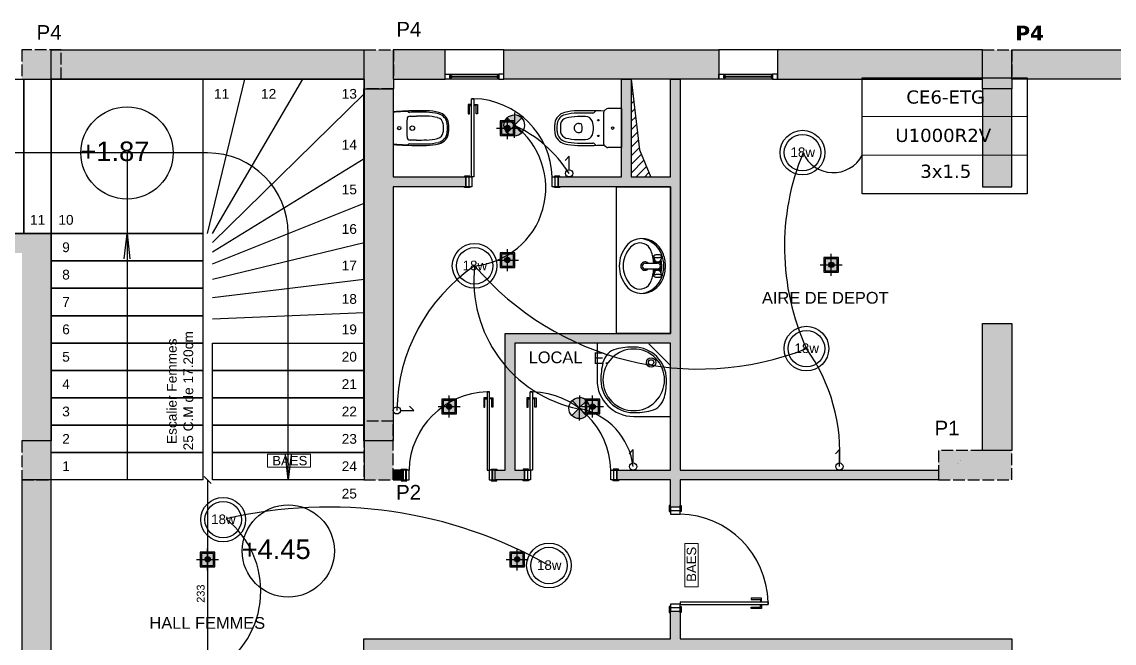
# Model space of a CAD drawing. Header units: millimetres. Extents: x 31778 to 54642, y 18502 to 28743.
# Drawn here: x 51774 to 52891, y 21015 to 21650 of the extents above; entities that cross this region are included whole.
import ezdxf
from ezdxf.enums import TextEntityAlignment as Align

# ---------------------------------------------------------------- set-up
doc = ezdxf.new("R2010")
doc.units = ezdxf.units.MM
doc.linetypes.add('ACAD_ISO02W100', pattern=[15, 12, -3])
doc.linetypes.add('ACAD_ISO03W100', pattern=[30, 12, -18])
for name, color, linetype in [('BS', 1, 'Continuous'), ('CIRCUITS ECLAIRAGE', 1, 'Continuous'), ('ELEC', 7, 'Continuous'), ('ELECTRICITE', 6, 'Continuous'), ('MUR BAS', 7, 'Continuous'), ('Plan Archi', 8, 'Continuous'), ('SCHUNT-ECL', 20, 'Continuous')]:
    doc.layers.add(name, color=color, linetype=linetype)
doc.layers.add('STRUCTURE POUTRES', color=5, linetype='ACAD_ISO03W100', lineweight=20)
doc.styles.add('ARIAL', font='arial.ttf')
doc.styles.get("Standard").update_dxf_attribs({"font": 'arial.ttf'})
doc.styles.add('STD', font='arial.ttf')
doc.styles.add('Verdana', font='verdana.ttf')

# ---------------------------------------------------------------- blocks, each defined once
blk = doc.blocks.new('BIDE')
blk.add_lwpolyline([(0.05, -0.566, 0.300928), (0.16, -0.467, 0.058225), (0.177, -0.34, 0.00396), (0.177, -0.253, 0.021108), (0.167, 0), (-0.167, 0, 0.021108), (-0.177, -0.253, 0.00396), (-0.177, -0.34, 0.058225), (-0.16, -0.467, 0.300928), (-0.05, -0.566, 0.076866)], format="xyb", close=True)
for centre, radius in [((0, -0.061), 0.0175), ((0, -0.195), 0.023)]:
    blk.add_circle(centre, radius)
for centre, radius, start, end in [((-2.823, -0.25), 2.996, 1.9111, 4.7784), ((2.823, -0.25), 2.996, 175.2216, 178.0889), ((-0.176, -0.164), 0.015, 356.7304, 72.7854), ((2.823, -0.25), 2.985, 178.357, 180.0649), ((-0.092, -0.171), 0.03, 90, 182.5262), ((-1.522, -0.2), 1.4, 358.4335, 1.2007), ((0, -1.738), 1.6, 90, 93.4282), ((0, -1.738), 1.6, 86.5718, 90), ((0.092, -0.171), 0.03, 357.4738, 90), ((1.522, -0.2), 1.4, 178.7993, 181.5665), ((0.176, -0.164), 0.015, 107.2146, 183.2696), ((-2.823, -0.25), 2.985, 359.9351, 1.643), ((5.323, -0.253), 5.485, 179.8442, 180.9076), ((5.323, -0.253), 5.445, 179.8442, 180.9076), ((-5.323, -0.253), 5.445, 359.0924, 0.1558), ((-5.323, -0.253), 5.485, 359.0924, 0.1558), ((0.373, -0.331), 0.535, 180.9076, 194.2367), ((0.373, -0.331), 0.495, 180.9076, 194.2367), ((-0.373, -0.331), 0.495, 345.7633, 359.0924), ((-0.373, -0.331), 0.535, 345.7633, 359.0924), ((-0.03, -0.434), 0.119, 194.2367, 261.2287), ((-0.03, -0.434), 0.079, 194.2367, 261.2287), ((0, -0.24), 0.315, 261.1956, 270), ((0, -0.24), 0.275, 261.1956, 270), ((0, -0.24), 0.275, 270, 278.8044), ((0, -0.24), 0.315, 270, 278.8044), ((0.03, -0.434), 0.079, 278.7713, 345.7633), ((0.03, -0.434), 0.119, 278.7713, 345.7633)]:
    blk.add_arc(centre, radius, start, end)
blk = doc.blocks.new('_OBLIQUE')
at = {"color": 0, "linetype": 'ByBlock'}
blk.add_line((-0.5, -0.5), (0.5, 0.5), dxfattribs=at)
blk = doc.blocks.new('18w')
at = {"layer": 'MUR BAS', "color": 1}
for radius in [46.6, 38.1]:
    blk.add_circle((54837.7, -12071.2), radius, dxfattribs=at)
at = {"layer": 'MUR BAS', "color": 1, "insert": (54812.6, -12060.4), "char_height": 20, "attachment_point": 1}
blk.add_mtext_dynamic_manual_height_columns('18w', width=53.485, gutter_width=100, heights=[0], dxfattribs=at)
blk = doc.blocks.new('369')
at = {"layer": 'SCHUNT-ECL', "lineweight": 30}
h = blk.add_hatch(color=1, dxfattribs=at)
h.paths.add_polyline_path([(0.006, 0), (0.209, 0, 0.193149), (0.152, 0.142)])
h.paths.add_polyline_path([(-0.145, 0.142, 0.193149), (-0.202, 0), (0, 0)])
at = {"layer": 'ELEC', "color": 1}
blk.add_line((-0.249, 0), (0.249, 0), dxfattribs=at)
at = {"layer": 'ELEC', "color": 6}
for p, q in [((0, 0), (-0.145, 0.142)), ((0.006, 0), (0.152, 0.142))]:
    blk.add_line(p, q, dxfattribs=at)
at = {"layer": 'ELEC', "color": 1}
blk.add_arc((0.003, 0), 0.205, 0, 180, dxfattribs=at)
blk = doc.blocks.new('24')
at = {"layer": 'ELECTRICITE', "color": 3, "linetype": 'Continuous', "rotation": 90.48073587231417}
blk.add_blockref('369', (732.617, -935.947), dxfattribs=at)
at = {"layer": 'ELECTRICITE', "color": 3, "linetype": 'Continuous', "xscale": -1, "rotation": 270.480735872368}
blk.add_blockref('369', (732.617, -935.947), dxfattribs=at)
blk = doc.blocks.new('interrupteur simple allumage')
at = {"color": 3}
for p, q in [((0, -27473), (-13941, -42319)), ((0, -73626), (0, -27473))]:
    blk.add_line(p, q, dxfattribs=at)
blk.add_circle((0, -85871), 12245, dxfattribs=at)
blk = doc.blocks.new('BS')
at = {"layer": 'BS', "color": 5, "lineweight": 20}
blk.add_lwpolyline([(-0.073, 0.734), (0.373, 0.734), (0.373, -0.74), (-0.073, -0.74)], close=True, dxfattribs=at)
at = {"layer": 'BS', "insert": (-0.014, -0.574), "char_height": 0.3211, "width": 1.19868, "attachment_point": 1, "rotation": 90, "style": 'STD'}
blk.add_mtext('BAES', dxfattribs=at)
blk = doc.blocks.new('ETIQ ECL')
at = {"color": 6, "linetype": 'ByBlock'}
blk.add_lwpolyline([(-28.09, 19.8), (28.09, 19.8), (28.09, -19.8), (-28.09, -19.8)], close=True, dxfattribs=at)
at = {"layer": 'STRUCTURE POUTRES', "color": 6, "linetype": 'ByBlock'}
for points in [[(-28.09, 19.8), (28.09, 19.8), (28.09, 6.6), (-28.09, 6.6)], [(-28.09, 6.6), (28.09, 6.6), (28.09, -6.6), (-28.09, -6.6)], [(-28.09, -6.6), (28.09, -6.6), (28.09, -19.8), (-28.09, -19.8)]]:
    blk.add_lwpolyline(points, close=True, dxfattribs=at)
at = {"layer": 'STRUCTURE POUTRES', "color": 6, "linetype": 'ByBlock', "style": 'Verdana'}
for tag, p in [('CIRCUIT', (0.33, 10.99)), ('CABLE', (-0.49, -2.08)), ('SECTION', (0.37, -14.32))]:
    blk.add_attdef(tag, text='', height=4.5, dxfattribs=at).set_placement(p, align=Align.CENTER)

msp = doc.modelspace()

# ---------------------------------------------------------------- hatches: boundary and pattern name
at = {"layer": 'Plan Archi', "linetype": 'ACAD_ISO02W100'}
for points in [[(51774.407, 21621.415), (51774.407, 21591.415), (51814.407, 21591.415), (51814.407, 21621.415)], [(52124.138, 21181.532), (52154.14, 21181.532), (52154.14, 21241.537), (52124.138, 21241.537)], [(52124.138, 21181.532), (52154.14, 21181.532), (52154.14, 21241.537), (52124.138, 21241.537)], [(51804.407, 21221.532), (51774.407, 21221.532), (51774.407, 21181.532), (51804.407, 21181.532)], [(52711.719, 21181.65), (52786.725, 21181.65), (52786.725, 21211.653), (52711.719, 21211.653)]]:
    msp.add_hatch(color=256, dxfattribs=at).paths.add_polyline_path(points)
at = {"layer": 'Plan Archi'}
h = msp.add_hatch(color=256, dxfattribs=at)
h.dxf.hatch_style = 1
h.paths.add_polyline_path([(51804.407, 21621.417), (52124.14, 21621.417), (52124.14, 21591.417), (51804.407, 21591.417)])
at = {"layer": 'Plan Archi', "linetype": 'ACAD_ISO02W100'}
h = msp.add_hatch(color=256, dxfattribs=at)
h.dxf.hatch_style = 1
h.paths.add_polyline_path([(52124.254, 21621.383), (52154.254, 21621.383), (52154.254, 21581.383), (52124.254, 21581.383)])
at = {"layer": 'Plan Archi'}
h = msp.add_hatch(color=256, dxfattribs=at)
h.dxf.hatch_style = 1
h.paths.add_polyline_path([(52207.076, 21621.417), (52154.14, 21621.417), (52154.14, 21591.417), (52207.076, 21591.417)])
h = msp.add_hatch(color=256, dxfattribs=at)
h.dxf.hatch_style = 1
h.paths.add_polyline_path([(52267.076, 21621.417), (52487.076, 21621.417), (52487.076, 21591.417), (52267.076, 21591.417)])
h = msp.add_hatch(color=256, dxfattribs=at)
h.dxf.hatch_style = 1
h.paths.add_polyline_path([(52547.076, 21591.417), (52756.629, 21591.417), (52756.629, 21621.417), (52547.076, 21621.417)])
h = msp.add_hatch(color=256, dxfattribs=at)
h.dxf.hatch_style = 1
h.paths.add_polyline_path([(52547.076, 21591.417), (52756.629, 21591.417), (52756.629, 21621.417), (52547.076, 21621.417)])
at = {"layer": 'Plan Archi', "linetype": 'ACAD_ISO02W100'}
h = msp.add_hatch(color=256, dxfattribs=at)
h.dxf.hatch_style = 1
h.paths.add_polyline_path([(52756.629, 21621.417), (52786.629, 21621.417), (52786.629, 21581.417), (52756.629, 21581.417)])
h = msp.add_hatch(color=256, dxfattribs=at)
h.dxf.hatch_style = 1
h.paths.add_polyline_path([(52756.629, 21621.417), (52786.629, 21621.417), (52786.629, 21581.417), (52756.629, 21581.417)])
at = {"layer": 'Plan Archi'}
h = msp.add_hatch(color=256, dxfattribs=at)
h.dxf.hatch_style = 1
h.paths.add_polyline_path([(53519.127, 21591.417), (52786.629, 21591.417), (52786.629, 21621.417), (53519.127, 21621.417)])
h = msp.add_hatch(color=256, dxfattribs=at)
h.dxf.hatch_style = 1
h.paths.add_polyline_path([(52268.434, 21191.532), (52268.434, 21331.417), (52278.434, 21331.417), (52437.522, 21331.417), (52437.522, 21481.417), (52322.728, 21481.417), (52322.728, 21491.417), (52387.522, 21491.417), (52387.522, 21591.417), (52397.522, 21591.417), (52397.522, 21491.417), (52437.522, 21491.417), (52437.522, 21591.417), (52447.522, 21591.417), (52447.522, 21191.532), (52711.719, 21191.532), (52711.719, 21181.532), (52447.522, 21181.532), (52447.522, 21153.53), (52437.522, 21153.53), (52437.522, 21181.532), (52382.728, 21181.532), (52382.728, 21191.532), (52437.522, 21191.532), (52437.522, 21321.417), (52278.434, 21321.417), (52278.434, 21191.532), (52288.434, 21191.532), (52288.434, 21181.532), (52278.434, 21181.532), (52268.434, 21181.532), (52258.434, 21181.532), (52258.434, 21191.532)])
h = msp.add_hatch(color=256, dxfattribs=at)
h.dxf.hatch_style = 1
h.paths.add_polyline_path([(52154.14, 21491.417), (52228.434, 21491.417), (52228.434, 21481.417), (52154.14, 21481.417), (52154.14, 21221.532), (52124.14, 21221.532), (52124.14, 21581.383), (52154.14, 21581.383)])
h = msp.add_hatch(color=256, dxfattribs=at)
h.dxf.hatch_style = 1
h.paths.add_polyline_path([(52786.725, 21581.417), (52756.629, 21581.417), (52756.629, 21481.417), (52786.725, 21481.417)])
at = {"layer": 'Plan Archi', "true_color": 0xffffff}
h = msp.add_hatch(color=7, dxfattribs=at)
h.dxf.hatch_style = 1
h.paths.add_polyline_path([(52263.388, 21533.917), (52278.388, 21533.917), (52278.388, 21548.917), (52263.388, 21548.917)])
at = {"layer": 'Plan Archi'}
h = msp.add_hatch(color=256, dxfattribs=at)
h.dxf.hatch_style = 1
edge = h.paths.add_edge_path()
edge.add_arc((52270.888, 21541.417), 2.727, 0, 360, ccw=False)
h = msp.add_hatch(color=256, dxfattribs=at)
h.dxf.hatch_style = 1
h.paths.add_polyline_path([(51293.537, 21413.532), (51293.537, 21201.532), (51624.293, 21201.532), (51624.293, 21181.532), (50693.017, 21181.531), (50693.017, 21201.531), (51263.537, 21201.532), (51263.537, 21459.433), (51293.537, 21459.433), (51293.537, 21433.532), (51804.356, 21433.532), (51804.356, 21221.533), (51774.293, 21221.533), (51774.293, 21413.532)])
at = {"layer": 'Plan Archi', "true_color": 0xffffff}
h = msp.add_hatch(color=7, dxfattribs=at)
h.dxf.hatch_style = 1
h.paths.add_polyline_path([(52263.388, 21398.917), (52278.388, 21398.917), (52278.388, 21413.917), (52263.388, 21413.917)])
at = {"layer": 'Plan Archi'}
h = msp.add_hatch(color=256, dxfattribs=at)
h.dxf.hatch_style = 1
edge = h.paths.add_edge_path()
edge.add_arc((52270.888, 21406.417), 2.727, 0, 360, ccw=False)
at = {"layer": 'Plan Archi', "true_color": 0xffffff}
h = msp.add_hatch(color=7, dxfattribs=at)
h.dxf.hatch_style = 1
h.paths.add_polyline_path([(52594.576, 21394.035), (52609.576, 21394.035), (52609.576, 21409.035), (52594.576, 21409.035)])
at = {"layer": 'Plan Archi'}
h = msp.add_hatch(color=256, dxfattribs=at)
h.dxf.hatch_style = 1
edge = h.paths.add_edge_path()
edge.add_arc((52602.076, 21401.535), 2.727, 0, 360, ccw=False)
h = msp.add_hatch(color=256, dxfattribs=at)
h.dxf.hatch_style = 1
h.paths.add_polyline_path([(52786.725, 21211.653), (52756.629, 21211.653), (52756.629, 21341.417), (52786.725, 21341.417)])
at = {"layer": 'Plan Archi', "true_color": 0xffffff}
h = msp.add_hatch(color=7, dxfattribs=at)
h.dxf.hatch_style = 1
h.paths.add_polyline_path([(52203.787, 21248.975), (52218.787, 21248.975), (52218.787, 21263.975), (52203.787, 21263.975)])
at = {"layer": 'Plan Archi'}
h = msp.add_hatch(color=256, dxfattribs=at)
h.dxf.hatch_style = 1
edge = h.paths.add_edge_path()
edge.add_arc((52211.287, 21256.475), 2.727, 0, 360, ccw=False)
at = {"layer": 'Plan Archi', "true_color": 0xffffff}
h = msp.add_hatch(color=7, dxfattribs=at)
h.dxf.hatch_style = 1
h.paths.add_polyline_path([(52350.478, 21248.975), (52365.478, 21248.975), (52365.478, 21263.975), (52350.478, 21263.975)])
at = {"layer": 'Plan Archi'}
h = msp.add_hatch(color=256, dxfattribs=at)
h.dxf.hatch_style = 1
edge = h.paths.add_edge_path()
edge.add_arc((52357.978, 21256.475), 2.727, 0, 360, ccw=False)
h = msp.add_hatch(color=256, dxfattribs=at)
h.dxf.hatch_style = 1
h.paths.add_polyline_path([(51774.293, 20822.712), (51804.293, 20822.712), (51804.293, 21181.533), (51774.293, 21181.533)])
h = msp.add_hatch(color=256, dxfattribs=at)
h.dxf.hatch_style = 1
h.paths.add_polyline_path([(52164.14, 21191.532), (52154.14, 21191.532), (52154.14, 21181.532), (52164.14, 21181.532)])
at = {"layer": 'Plan Archi', "true_color": 0xffffff}
h = msp.add_hatch(color=7, dxfattribs=at)
h.dxf.hatch_style = 1
h.paths.add_polyline_path([(51956.83, 21092.741), (51971.83, 21092.741), (51971.83, 21107.741), (51956.83, 21107.741)])
at = {"layer": 'Plan Archi'}
h = msp.add_hatch(color=256, dxfattribs=at)
h.dxf.hatch_style = 1
edge = h.paths.add_edge_path()
edge.add_arc((51964.33, 21100.241), 2.727, 0, 360, ccw=False)
at = {"layer": 'Plan Archi', "true_color": 0xffffff}
h = msp.add_hatch(color=7, dxfattribs=at)
h.dxf.hatch_style = 1
h.paths.add_polyline_path([(52273.383, 21092.741), (52288.383, 21092.741), (52288.383, 21107.741), (52273.383, 21107.741)])
at = {"layer": 'Plan Archi'}
h = msp.add_hatch(color=256, dxfattribs=at)
h.dxf.hatch_style = 1
edge = h.paths.add_edge_path()
edge.add_arc((52280.883, 21100.241), 2.727, 0, 360, ccw=False)
h = msp.add_hatch(color=256, dxfattribs=at)
h.dxf.hatch_style = 1
h.paths.add_polyline_path([(52124.14, 20822.712), (52124.14, 21018.95), (52437.522, 21018.95), (52437.522, 21047.449), (52447.522, 21047.449), (52447.522, 21018.95), (52786.629, 21018.95), (52786.629, 20024.523), (52766.629, 20024.523), (52766.629, 20052.773), (52124.14, 20052.773), (52124.14, 20254.773), (52154.14, 20254.773), (52154.14, 20082.773), (52711.719, 20082.773), (52711.719, 20274.963), (52756.629, 20274.961), (52756.629, 20988.95), (52154.14, 20988.95), (52154.14, 20822.712)])
h.paths.add_polyline_path([(52721.719, 20274.963), (52761.719, 20274.963), (52761.719, 20174.963), (52721.719, 20174.963)], flags=17)

# ---------------------------------------------------------------- linework, layer by layer
at = {"layer": 'CIRCUITS ECLAIRAGE', "color": 6}
for centre, radius, start, end in [((52230.093, 21480.256), 80.064, 275.203546, 53.234553), ((52223.09, 21424.758), 131.335, 32.379289, 65.2802), ((52806.597, 21420.03), 252.378, 157.614013, 204.382268), ((52604.132, 21529.447), 33.635, 203.292001, 331.97856), ((52340.416, 21249.755), 182.626, 124.355907, 179.085881), ((52370.734, 21385.588), 134.213, 173.611683, 258.384951), ((52466.426, 21596.184), 301.26, 220.502476, 291.477363), ((52427.372, 21209.076), 183.592, 355.667087, 35.559112), ((52331.132, 21186.956), 68.846, 6.881779, 78.696049)]:
    msp.add_arc(centre, radius, start, end, dxfattribs=at)
at = {"layer": 'CIRCUITS ECLAIRAGE', "color": 4}
for centre, radius, start, end in [((52087.717, 20697.624), 456.149, 60.345892, 103.255591), ((51924.43, 21067.886), 94.243, 301.31139, 51.479112)]:
    msp.add_arc(centre, radius, start, end, dxfattribs=at)
at = {"layer": 'Plan Archi', "linetype": 'ACAD_ISO02W100'}
for p, q in [((51774.407, 21621.415), (51774.407, 21591.415)), ((51814.407, 21621.415), (51774.407, 21621.415)), ((51814.407, 21591.415), (51814.407, 21621.415)), ((52124.254, 21621.383), (52154.254, 21621.383)), ((52124.254, 21581.383), (52124.254, 21621.383)), ((52154.254, 21621.383), (52154.254, 21581.383)), ((51774.407, 21591.415), (51814.407, 21591.415)), ((52154.254, 21581.383), (52124.254, 21581.383)), ((52154.14, 21241.537), (52124.138, 21241.537)), ((52124.138, 21241.537), (52124.138, 21181.532)), ((52154.14, 21241.537), (52124.138, 21241.537)), ((52124.138, 21241.537), (52124.138, 21181.532)), ((52154.14, 21181.532), (52154.14, 21241.537)), ((52154.14, 21181.532), (52154.14, 21241.537)), ((51804.407, 21221.532), (51774.407, 21221.532)), ((51774.407, 21221.532), (51774.407, 21181.532)), ((51804.407, 21181.532), (51804.407, 21221.532)), ((52786.725, 21211.653), (52711.719, 21211.653)), ((52711.719, 21211.653), (52711.719, 21181.65)), ((52786.725, 21181.65), (52786.725, 21211.653)), ((52731.589, 21198.651), (52731.589, 21198.651)), ((52731.721, 21198.651), (52731.721, 21198.651)), ((52731.721, 21198.651), (52731.721, 21198.651)), ((52734.09, 21201.151), (52734.09, 21201.151)), ((52734.221, 21201.151), (52734.221, 21201.151)), ((52734.221, 21201.151), (52734.221, 21201.151)), ((51774.407, 21181.532), (51804.407, 21181.532)), ((52124.138, 21181.532), (52154.14, 21181.532)), ((52124.138, 21181.532), (52154.14, 21181.532)), ((52711.719, 21181.65), (52786.725, 21181.65)), ((52716.588, 21181.117), (52716.588, 21181.117)), ((52716.72, 21181.117), (52716.72, 21181.117))]:
    msp.add_line(p, q, dxfattribs=at)
at = {"layer": 'Plan Archi'}
for p, q in [((51804.407, 21621.417), (52124.14, 21621.417)), ((51804.407, 21591.417), (51804.407, 21621.417)), ((52124.14, 21621.417), (52124.14, 21591.417)), ((52207.076, 21621.417), (52154.14, 21621.417)), ((52154.14, 21621.417), (52154.14, 21591.417)), ((52207.076, 21591.417), (52207.076, 21621.417)), ((52267.076, 21621.417), (52487.076, 21621.417)), ((52267.076, 21591.417), (52267.076, 21621.417)), ((52487.076, 21621.417), (52487.076, 21591.417)), ((52756.629, 21621.417), (52547.076, 21621.417)), ((52547.076, 21621.417), (52547.076, 21591.417)), ((52756.629, 21591.417), (52756.629, 21621.417)), ((52212.076, 21596.417), (52262.076, 21596.417)), ((52492.076, 21596.417), (52542.076, 21596.417)), ((52124.14, 21591.417), (51804.407, 21591.417)), ((52154.14, 21591.417), (52207.076, 21591.417)), ((52262.076, 21591.417), (52212.076, 21591.417)), ((52487.076, 21591.417), (52267.076, 21591.417)), ((52387.522, 21491.417), (52387.522, 21591.417)), ((52387.522, 21591.417), (52397.522, 21591.417)), ((52397.522, 21591.417), (52406.089, 21519.213)), ((52397.522, 21591.417), (52397.522, 21491.417)), ((52397.522, 21583.82), (52398.328, 21584.626)), ((52437.522, 21491.417), (52437.522, 21591.417)), ((52437.522, 21591.417), (52447.522, 21591.417)), ((52447.522, 21591.417), (52447.522, 21191.532)), ((52542.076, 21591.417), (52492.076, 21591.417)), ((52547.076, 21591.417), (52756.629, 21591.417)), ((52124.14, 21221.532), (52124.14, 21581.383)), ((52124.14, 21581.383), (52154.14, 21581.383)), ((52154.14, 21581.383), (52154.14, 21491.417)), ((52397.522, 21574.981), (52399.266, 21576.724)), ((52230.748, 21565.46), (52230.748, 21555.925)), ((52234.12, 21565.46), (52230.748, 21565.46)), ((52231.967, 21555.925), (52231.967, 21564.457)), ((52231.967, 21564.457), (52234.192, 21564.457)), ((52234.264, 21491.417), (52234.264, 21571.428)), ((52234.264, 21571.428), (52236.613, 21571.428)), ((52236.613, 21571.428), (52234.264, 21571.428)), ((52236.613, 21571.428), (52236.613, 21491.417)), ((52238.909, 21564.457), (52236.685, 21564.457)), ((52236.757, 21565.46), (52240.129, 21565.46)), ((52238.909, 21555.925), (52238.909, 21564.457)), ((52240.129, 21565.46), (52240.129, 21555.925)), ((52387.522, 21561.417), (52373.422, 21561.417)), ((52387.522, 21561.417), (52387.522, 21521.417)), ((52397.522, 21566.142), (52400.203, 21568.823)), ((52397.522, 21557.303), (52401.141, 21560.922)), ((52230.748, 21555.925), (52231.967, 21555.925)), ((52240.129, 21555.925), (52238.909, 21555.925)), ((52359.622, 21557.304), (52361.376, 21559.057)), ((52369.522, 21525.017), (52369.522, 21557.817)), ((52397.522, 21548.465), (52402.078, 21553.02)), ((52343.822, 21546.117), (52345.093, 21546.117)), ((52397.522, 21539.626), (52403.016, 21545.119)), ((52343.822, 21536.717), (52345.093, 21536.717)), ((52397.522, 21530.787), (52403.953, 21537.218)), ((52397.522, 21521.948), (52404.891, 21529.316)), ((52359.622, 21525.531), (52361.376, 21523.777)), ((52387.522, 21521.417), (52373.422, 21521.417)), ((52397.522, 21513.109), (52405.828, 21521.415)), ((52406.089, 21519.213), (52417.522, 21491.327)), ((52397.522, 21504.27), (52407.943, 21514.691)), ((52397.522, 21495.432), (52410.513, 21508.423)), ((52402.256, 21491.327), (52413.084, 21502.154)), ((52411.095, 21491.327), (52415.654, 21495.885)), ((52154.14, 21491.417), (52228.434, 21491.417)), ((52232.511, 21492.368), (52226.939, 21492.368)), ((52226.939, 21492.368), (52226.939, 21491.553)), ((52226.939, 21491.553), (52232.511, 21491.553)), ((52228.434, 21481.417), (52228.434, 21491.417)), ((52228.434, 21491.417), (52234.549, 21491.417)), ((52228.434, 21491.417), (52228.434, 21481.417)), ((52228.57, 21491.417), (52232.375, 21491.417)), ((52231.288, 21491.417), (52231.288, 21481.417)), ((52231.695, 21481.417), (52231.695, 21491.417)), ((52231.695, 21491.417), (52234.549, 21491.417)), ((52232.511, 21491.553), (52232.511, 21492.368)), ((52236.613, 21491.417), (52234.264, 21491.417)), ((52234.549, 21491.417), (52234.549, 21481.417)), ((52316.613, 21481.417), (52316.613, 21491.417)), ((52316.613, 21491.417), (52319.466, 21491.417)), ((52324.494, 21492.368), (52318.923, 21492.368)), ((52318.923, 21492.368), (52318.923, 21491.553)), ((52318.923, 21491.553), (52324.494, 21491.553)), ((52319.466, 21491.417), (52319.466, 21481.417)), ((52319.874, 21481.417), (52319.874, 21491.417)), ((52319.874, 21491.417), (52322.728, 21491.417)), ((52322.728, 21491.417), (52322.728, 21481.417)), ((52322.728, 21481.417), (52322.728, 21491.417)), ((52322.728, 21491.417), (52387.522, 21491.417)), ((52324.494, 21491.553), (52324.494, 21492.368)), ((52397.522, 21491.417), (52437.522, 21491.417)), ((52228.434, 21481.417), (52154.14, 21481.417)), ((52154.14, 21481.417), (52154.14, 21221.532)), ((52226.939, 21480.467), (52226.939, 21481.282)), ((52226.939, 21481.282), (52232.511, 21481.282)), ((52232.511, 21480.467), (52226.939, 21480.467)), ((52231.288, 21481.417), (52228.434, 21481.417)), ((52234.549, 21481.417), (52231.695, 21481.417)), ((52232.511, 21481.282), (52232.511, 21480.467)), ((52319.466, 21481.417), (52316.613, 21481.417)), ((52318.923, 21480.467), (52318.923, 21481.282)), ((52318.923, 21481.282), (52324.494, 21481.282)), ((52324.494, 21480.467), (52318.923, 21480.467)), ((52322.728, 21481.417), (52319.874, 21481.417)), ((52437.522, 21481.417), (52322.728, 21481.417)), ((52324.494, 21481.282), (52324.494, 21480.467)), ((52382.522, 21481.417), (52437.522, 21481.417)), ((52382.522, 21331.417), (52382.522, 21481.417)), ((52437.522, 21481.417), (52437.522, 21331.417)), ((52437.522, 21331.417), (52437.522, 21481.417)), ((51293.537, 21433.532), (51804.356, 21433.532)), ((51804.356, 21433.532), (51804.356, 21221.533)), ((52268.434, 21191.532), (52268.434, 21331.417)), ((52268.434, 21331.417), (52278.434, 21331.417)), ((52278.434, 21331.417), (52437.522, 21331.417)), ((52437.522, 21331.417), (52382.522, 21331.417)), ((52437.522, 21321.417), (52278.434, 21321.417)), ((52278.434, 21321.417), (52278.434, 21191.532)), ((52362.522, 21320.817), (52362.522, 21283.917)), ((52436.922, 21321.417), (52363.122, 21321.417)), ((52415.851, 21320.393), (52436.498, 21299.746)), ((52437.522, 21191.532), (52437.522, 21321.417)), ((52437.522, 21247.017), (52437.522, 21320.817)), ((52250.255, 21271.542), (52250.255, 21191.532)), ((52252.604, 21271.542), (52250.255, 21271.542)), ((52250.255, 21271.542), (52252.604, 21271.542)), ((52252.604, 21191.532), (52252.604, 21271.542)), ((52294.264, 21191.532), (52294.264, 21271.542)), ((52294.264, 21271.542), (52296.613, 21271.542)), ((52296.613, 21271.542), (52294.264, 21271.542)), ((52296.613, 21271.542), (52296.613, 21191.532)), ((52246.739, 21265.575), (52246.739, 21256.04)), ((52250.111, 21265.575), (52246.739, 21265.575)), ((52247.959, 21256.04), (52247.959, 21264.571)), ((52247.959, 21264.571), (52250.183, 21264.571)), ((52254.901, 21264.571), (52252.676, 21264.571)), ((52252.748, 21265.575), (52256.12, 21265.575)), ((52254.901, 21256.04), (52254.901, 21264.571)), ((52256.12, 21265.575), (52256.12, 21256.04)), ((52290.748, 21265.575), (52290.748, 21256.04)), ((52294.12, 21265.575), (52290.748, 21265.575)), ((52291.967, 21256.04), (52291.967, 21264.571)), ((52291.967, 21264.571), (52294.192, 21264.571)), ((52298.909, 21264.571), (52296.685, 21264.571)), ((52296.757, 21265.575), (52300.129, 21265.575)), ((52298.909, 21256.04), (52298.909, 21264.571)), ((52300.129, 21265.575), (52300.129, 21256.04)), ((52246.739, 21256.04), (52247.959, 21256.04)), ((52256.12, 21256.04), (52254.901, 21256.04)), ((52290.748, 21256.04), (52291.967, 21256.04)), ((52300.129, 21256.04), (52298.909, 21256.04)), ((52400.022, 21246.417), (52436.922, 21246.417)), ((51804.356, 21221.533), (51774.293, 21221.533)), ((52154.14, 21221.532), (52124.14, 21221.532)), ((52162.374, 21191.668), (52162.374, 21192.482)), ((52162.374, 21192.482), (52167.945, 21192.482)), ((52167.945, 21192.482), (52167.945, 21191.668)), ((52254.357, 21191.668), (52254.357, 21192.482)), ((52254.357, 21192.482), (52259.929, 21192.482)), ((52259.929, 21192.482), (52259.929, 21191.668)), ((52292.511, 21192.482), (52286.939, 21192.482)), ((52286.939, 21192.482), (52286.939, 21191.668)), ((52292.511, 21191.668), (52292.511, 21192.482)), ((52384.494, 21192.482), (52378.923, 21192.482)), ((52378.923, 21192.482), (52378.923, 21191.668)), ((52384.494, 21191.668), (52384.494, 21192.482)), ((51804.293, 21181.533), (51774.293, 21181.533)), ((51774.293, 21181.533), (51774.293, 20822.712)), ((51804.293, 20822.712), (51804.293, 21181.533)), ((51964.33, 21181.532), (51964.33, 20948.95)), ((51964.33, 21181.532), (51964.33, 21018.95)), ((52164.14, 21191.532), (52154.14, 21191.532)), ((52154.14, 21191.532), (52154.14, 21181.532)), ((52154.14, 21181.532), (52164.14, 21181.532)), ((52167.945, 21191.668), (52162.374, 21191.668)), ((52162.374, 21181.396), (52162.374, 21180.582)), ((52167.945, 21181.396), (52162.374, 21181.396)), ((52162.374, 21180.582), (52167.945, 21180.582)), ((52164.14, 21181.532), (52164.14, 21191.532)), ((52164.14, 21191.532), (52164.14, 21181.532)), ((52166.994, 21191.532), (52164.14, 21191.532)), ((52164.14, 21181.532), (52166.994, 21181.532)), ((52166.994, 21181.532), (52166.994, 21191.532)), ((52167.402, 21191.532), (52167.402, 21181.532)), ((52170.255, 21191.532), (52167.402, 21191.532)), ((52167.402, 21181.532), (52170.255, 21181.532)), ((52167.945, 21180.582), (52167.945, 21181.396)), ((52170.255, 21181.532), (52170.255, 21191.532)), ((52250.255, 21191.532), (52252.604, 21191.532)), ((52252.319, 21191.532), (52252.319, 21181.532)), ((52255.173, 21191.532), (52252.319, 21191.532)), ((52258.434, 21191.532), (52252.319, 21191.532)), ((52252.319, 21181.532), (52255.173, 21181.532)), ((52259.929, 21191.668), (52254.357, 21191.668)), ((52254.357, 21181.396), (52254.357, 21180.582)), ((52259.929, 21181.396), (52254.357, 21181.396)), ((52254.357, 21180.582), (52259.929, 21180.582)), ((52258.298, 21191.532), (52254.493, 21191.532)), ((52255.173, 21181.532), (52255.173, 21191.532)), ((52255.58, 21191.532), (52255.58, 21181.532)), ((52255.58, 21181.532), (52258.434, 21181.532)), ((52258.434, 21181.532), (52258.434, 21191.532)), ((52258.434, 21191.532), (52268.434, 21191.532)), ((52258.434, 21181.532), (52258.434, 21191.532)), ((52268.434, 21181.532), (52258.434, 21181.532)), ((52259.929, 21180.582), (52259.929, 21181.396)), ((52278.434, 21181.532), (52268.434, 21181.532)), ((52278.434, 21191.532), (52288.434, 21191.532)), ((52288.434, 21181.532), (52278.434, 21181.532)), ((52286.939, 21191.668), (52292.511, 21191.668)), ((52286.939, 21180.582), (52286.939, 21181.396)), ((52286.939, 21181.396), (52292.511, 21181.396)), ((52292.511, 21180.582), (52286.939, 21180.582)), ((52288.434, 21181.532), (52288.434, 21191.532)), ((52288.434, 21191.532), (52294.549, 21191.532)), ((52288.434, 21191.532), (52288.434, 21181.532)), ((52291.288, 21181.532), (52288.434, 21181.532)), ((52288.57, 21191.532), (52292.375, 21191.532)), ((52291.288, 21191.532), (52291.288, 21181.532)), ((52291.695, 21181.532), (52291.695, 21191.532)), ((52291.695, 21191.532), (52294.549, 21191.532)), ((52294.549, 21181.532), (52291.695, 21181.532)), ((52292.511, 21181.396), (52292.511, 21180.582)), ((52296.613, 21191.532), (52294.264, 21191.532)), ((52294.549, 21191.532), (52294.549, 21181.532)), ((52376.613, 21181.532), (52376.613, 21191.532)), ((52376.613, 21191.532), (52379.466, 21191.532)), ((52379.466, 21181.532), (52376.613, 21181.532)), ((52378.923, 21191.668), (52384.494, 21191.668)), ((52378.923, 21180.582), (52378.923, 21181.396)), ((52378.923, 21181.396), (52384.494, 21181.396)), ((52384.494, 21180.582), (52378.923, 21180.582)), ((52379.466, 21191.532), (52379.466, 21181.532)), ((52379.874, 21181.532), (52379.874, 21191.532)), ((52379.874, 21191.532), (52382.728, 21191.532)), ((52382.728, 21181.532), (52379.874, 21181.532)), ((52382.728, 21191.532), (52382.728, 21181.532)), ((52382.728, 21181.532), (52382.728, 21191.532)), ((52382.728, 21191.532), (52437.522, 21191.532)), ((52437.522, 21181.532), (52382.728, 21181.532)), ((52384.494, 21181.396), (52384.494, 21180.582)), ((52437.522, 21153.53), (52437.522, 21181.532)), ((52447.522, 21191.532), (52711.719, 21191.532)), ((52711.719, 21181.532), (52447.522, 21181.532)), ((52447.522, 21181.532), (52447.522, 21153.53)), ((52711.719, 21191.532), (52711.719, 21181.532)), ((52437.37, 21155.517), (52436.453, 21155.517)), ((52436.453, 21155.517), (52436.453, 21149.249)), ((52436.453, 21149.249), (52437.37, 21149.249)), ((52437.37, 21149.249), (52437.37, 21155.517)), ((52447.522, 21153.53), (52437.522, 21153.53)), ((52447.522, 21153.53), (52437.522, 21153.53)), ((52437.522, 21153.53), (52437.522, 21150.32)), ((52437.522, 21150.32), (52447.522, 21150.32)), ((52447.522, 21149.861), (52437.522, 21149.861)), ((52437.522, 21149.861), (52437.522, 21146.65)), ((52447.522, 21150.32), (52447.522, 21153.53)), ((52447.522, 21146.65), (52447.522, 21149.861)), ((52447.675, 21155.517), (52448.592, 21155.517)), ((52447.675, 21149.249), (52447.675, 21155.517)), ((52448.592, 21149.249), (52447.675, 21149.249)), ((52448.592, 21155.517), (52448.592, 21149.249)), ((52437.522, 21146.65), (52447.522, 21146.65)), ((52530.821, 21060.607), (52520.094, 21060.607)), ((52520.094, 21060.607), (52520.094, 21059.234)), ((52520.094, 21059.234), (52529.692, 21059.234)), ((52529.692, 21059.234), (52529.692, 21056.732)), ((52530.821, 21056.812), (52530.821, 21060.607)), ((52437.37, 21052.036), (52436.453, 21052.036)), ((52436.453, 21052.036), (52436.453, 21045.768)), ((52437.37, 21045.768), (52437.37, 21052.036)), ((52447.522, 21054.329), (52437.522, 21054.329)), ((52437.522, 21054.329), (52437.522, 21051.119)), ((52437.522, 21051.119), (52447.522, 21051.119)), ((52447.522, 21050.66), (52437.522, 21050.66)), ((52437.522, 21050.66), (52437.522, 21047.449)), ((52437.522, 21018.95), (52437.522, 21047.449)), ((52437.522, 21047.449), (52447.522, 21047.449)), ((52437.522, 21047.449), (52447.522, 21047.449)), ((52537.534, 21056.65), (52447.522, 21056.65)), ((52447.522, 21056.65), (52447.522, 21054.008)), ((52447.522, 21051.119), (52447.522, 21054.329)), ((52447.522, 21047.449), (52447.522, 21054.329)), ((52447.522, 21054.008), (52537.534, 21054.008)), ((52447.522, 21047.602), (52447.522, 21051.883)), ((52447.522, 21047.449), (52447.522, 21018.95)), ((52447.675, 21052.036), (52448.592, 21052.036)), ((52447.675, 21045.768), (52447.675, 21052.036)), ((52448.592, 21052.036), (52448.592, 21045.768)), ((52520.094, 21051.425), (52529.692, 21051.425)), ((52520.094, 21050.052), (52520.094, 21051.425)), ((52530.821, 21050.052), (52520.094, 21050.052)), ((52529.692, 21051.425), (52529.692, 21053.927)), ((52530.821, 21053.846), (52530.821, 21050.052)), ((52537.534, 21054.008), (52537.534, 21056.65)), ((52537.534, 21056.65), (52537.534, 21054.008)), ((52436.453, 21045.768), (52437.37, 21045.768)), ((52448.592, 21045.768), (52447.675, 21045.768)), ((52124.14, 20822.712), (52124.14, 21018.95)), ((52124.14, 21018.95), (52437.522, 21018.95)), ((52447.522, 21018.95), (52786.629, 21018.95)), ((52786.629, 21018.95), (52786.629, 20024.523))]:
    msp.add_line(p, q, dxfattribs=at)
at = {"layer": 'Plan Archi', "color": 6}
msp.add_line((52437.522, 21481.417), (52437.522, 21331.417), dxfattribs=at)
at = {"layer": 'Plan Archi', "linetype": 'Continuous'}
for p, q in [((52420.199, 21410.148), (52421.779, 21405.817)), ((52422.775, 21404.246), (52426.305, 21404.267)), ((52428.812, 21410.2), (52427.284, 21405.85)), ((52411.588, 21403.116), (52424.548, 21403.195)), ((52411.623, 21397.355), (52424.583, 21397.433)), ((52420.318, 21390.427), (52421.848, 21394.784)), ((52422.823, 21396.36), (52426.353, 21396.382)), ((52428.931, 21390.479), (52427.412, 21394.645))]:
    msp.add_line(p, q, dxfattribs=at)
at = {"layer": 'Plan Archi'}
for points in [[(52267.076, 21621.417), (52207.076, 21621.417)], [(52547.076, 21621.417), (52487.076, 21621.417)], [(51959.33, 21591.417), (52124.254, 21591.417), (52124.254, 21181.532)], [(51964.33, 21433.532), (52002.216, 21591.417)], [(51969.33, 21433.532), (52061.561, 21591.417)], [(51969.33, 21424.202), (52124.254, 21576.287)], [(52270.888, 21530.167), (52270.888, 21552.667)], [(52259.638, 21541.417), (52282.138, 21541.417)], [(51881.897, 21515.965), (51412.463, 21515.965)], [(51959.33, 21515.965), (51881.897, 21515.965), (51881.897, 21181.532)], [(51969.33, 21414.872), (52124.254, 21510.438)], [(51969.33, 21402.432), (52124.254, 21464.655)], [(51878.847, 21407.788), (51881.84, 21433.532), (51884.833, 21407.788)], [(51969.33, 21386.872), (52124.254, 21424.206)], [(52270.888, 21395.167), (52270.888, 21417.667)], [(52259.638, 21406.417), (52282.138, 21406.417)], [(52602.076, 21390.285), (52602.076, 21412.785)], [(52590.826, 21401.535), (52613.326, 21401.535)], [(51969.33, 21368.202), (52124.254, 21386.869)], [(51969.33, 21346.422), (52124.254, 21352.644)], [(52211.287, 21245.225), (52211.287, 21267.725)], [(52357.978, 21245.225), (52357.978, 21267.725)], [(52200.037, 21256.475), (52222.537, 21256.475)], [(52346.728, 21256.475), (52369.228, 21256.475)], [(52049.757, 21207.276), (52046.763, 21181.532), (52043.77, 21207.276)], [(51964.33, 21088.991), (51964.33, 21111.491)], [(52280.883, 21088.991), (52280.883, 21111.491)], [(51953.08, 21100.241), (51975.58, 21100.241)], [(52269.633, 21100.241), (52292.133, 21100.241)]]:
    msp.add_lwpolyline(points, dxfattribs=at)
at = {"layer": 'Plan Archi', "linetype": 'ACAD_ISO02W100'}
msp.add_lwpolyline([(52756.629, 21621.417), (52786.629, 21621.417), (52786.629, 21581.417), (52756.629, 21581.417)], close=True, dxfattribs=at)
msp.add_lwpolyline([(52756.629, 21621.417), (52786.629, 21621.417), (52786.629, 21581.417), (52756.629, 21581.417)], close=True, dxfattribs=at)
at = {"layer": 'Plan Archi'}
for points in [[(53519.127, 21591.417), (52786.629, 21591.417), (52786.629, 21621.417), (53519.127, 21621.417)], [(52207.076, 21596.417), (52212.076, 21596.417), (52212.076, 21591.417), (52207.076, 21591.417)], [(52212.076, 21595.167), (52213.576, 21595.167), (52213.576, 21592.667), (52212.076, 21592.667)], [(52260.576, 21593.417), (52213.576, 21593.417), (52213.576, 21594.417), (52260.576, 21594.417)], [(52262.076, 21595.167), (52260.576, 21595.167), (52260.576, 21592.667), (52262.076, 21592.667)], [(52267.076, 21596.417), (52262.076, 21596.417), (52262.076, 21591.417), (52267.076, 21591.417)], [(52487.076, 21596.417), (52492.076, 21596.417), (52492.076, 21591.417), (52487.076, 21591.417)], [(52492.076, 21595.167), (52493.576, 21595.167), (52493.576, 21592.667), (52492.076, 21592.667)], [(52540.576, 21593.417), (52493.576, 21593.417), (52493.576, 21594.417), (52540.576, 21594.417)], [(52542.076, 21595.167), (52540.576, 21595.167), (52540.576, 21592.667), (52542.076, 21592.667)], [(52547.076, 21596.417), (52542.076, 21596.417), (52542.076, 21591.417), (52547.076, 21591.417)], [(51748.407, 21433.532), (51748.407, 21591.417), (51776.407, 21591.417), (51776.407, 21433.532)], [(51776.407, 21433.532), (51776.407, 21591.417), (51804.407, 21591.417), (51804.407, 21433.532)], [(51804.407, 21591.417), (51959.33, 21591.417), (51959.33, 21433.532), (51804.407, 21433.532)], [(52786.725, 21581.417), (52756.629, 21581.417), (52756.629, 21481.417), (52786.725, 21481.417)], [(51959.33, 21405.532), (51804.407, 21405.532), (51804.407, 21433.532), (51959.33, 21433.532)], [(51959.33, 21377.532), (51804.407, 21377.532), (51804.407, 21405.532), (51959.33, 21405.532)], [(51959.33, 21349.532), (51804.407, 21349.532), (51804.407, 21377.532), (51959.33, 21377.532)], [(51959.33, 21321.532), (51804.407, 21321.532), (51804.407, 21349.532), (51959.33, 21349.532)], [(52786.725, 21211.653), (52756.629, 21211.653), (52756.629, 21341.417), (52786.725, 21341.417)], [(51959.33, 21293.532), (51804.407, 21293.532), (51804.407, 21321.532), (51959.33, 21321.532)], [(52124.254, 21293.532), (51969.33, 21293.532), (51969.33, 21321.532), (52124.254, 21321.532)], [(51959.33, 21265.532), (51804.407, 21265.532), (51804.407, 21293.532), (51959.33, 21293.532)], [(52124.254, 21265.532), (51969.33, 21265.532), (51969.33, 21293.532), (52124.254, 21293.532)], [(51959.33, 21237.532), (51804.407, 21237.532), (51804.407, 21265.532), (51959.33, 21265.532)], [(52124.254, 21237.532), (51969.33, 21237.532), (51969.33, 21265.532), (52124.254, 21265.532)], [(51959.33, 21209.532), (51804.407, 21209.532), (51804.407, 21237.532), (51959.33, 21237.532)], [(52124.254, 21209.532), (51969.33, 21209.532), (51969.33, 21237.532), (52124.254, 21237.532)], [(51959.33, 21181.532), (51804.407, 21181.532), (51804.407, 21209.532), (51959.33, 21209.532)], [(52124.254, 21181.532), (51969.33, 21181.532), (51969.33, 21209.532), (52124.254, 21209.532)]]:
    msp.add_lwpolyline(points, close=True, dxfattribs=at)
at = {"layer": 'Plan Archi', "flags": 128}
for points in [[(52263.388, 21533.917), (52278.388, 21533.917), (52278.388, 21548.917), (52263.388, 21548.917)], [(52264.752, 21535.281), (52277.024, 21535.281), (52277.024, 21547.554), (52264.752, 21547.554)], [(52263.388, 21398.917), (52278.388, 21398.917), (52278.388, 21413.917), (52263.388, 21413.917)], [(52264.752, 21400.281), (52277.024, 21400.281), (52277.024, 21412.554), (52264.752, 21412.554)], [(52594.576, 21394.035), (52609.576, 21394.035), (52609.576, 21409.035), (52594.576, 21409.035)], [(52595.939, 21395.399), (52608.212, 21395.399), (52608.212, 21407.671), (52595.939, 21407.671)], [(52203.787, 21248.975), (52218.787, 21248.975), (52218.787, 21263.975), (52203.787, 21263.975)], [(52205.151, 21250.338), (52217.423, 21250.338), (52217.423, 21262.611), (52205.151, 21262.611)], [(52350.478, 21248.975), (52365.478, 21248.975), (52365.478, 21263.975), (52350.478, 21263.975)], [(52351.842, 21250.338), (52364.115, 21250.338), (52364.115, 21262.611), (52351.842, 21262.611)], [(51956.83, 21092.741), (51971.83, 21092.741), (51971.83, 21107.741), (51956.83, 21107.741)], [(51958.194, 21094.105), (51970.466, 21094.105), (51970.466, 21106.377), (51958.194, 21106.377)], [(52273.383, 21092.741), (52288.383, 21092.741), (52288.383, 21107.741), (52273.383, 21107.741)], [(52274.746, 21094.105), (52287.019, 21094.105), (52287.019, 21106.377), (52274.746, 21106.377)]]:
    msp.add_lwpolyline(points, close=True, dxfattribs=at)
at = {"layer": 'Plan Archi'}
msp.add_lwpolyline([(52046.763, 21181.532), (52046.763, 21433.532, 0.41421356), (51964.33, 21515.965), (51959.33, 21515.965)], format="xyb", dxfattribs=at)
for centre, radius in [((51881.84, 21515.963), 47.173), ((52363.922, 21549.417), 0.75), ((52270.888, 21541.417), 2.727), ((52378.522, 21541.417), 1.35), ((52378.522, 21541.417), 1.35), ((52363.922, 21533.417), 0.75), ((52270.888, 21406.417), 2.727), ((52602.076, 21401.535), 2.727), ((52417.842, 21301.737), 4.75), ((52417.842, 21301.737), 2.75), ((52211.287, 21256.475), 2.727), ((52357.978, 21256.475), 2.727), ((52046.763, 21108.872), 47.173), ((51964.33, 21100.241), 2.727), ((52280.883, 21100.241), 2.727)]:
    msp.add_circle(centre, radius, dxfattribs=at)
for centre, radius, start, end in [((52234.43, 21489.245), 82.212, 1.514166, 88.478407), ((52371.045, 21561.178), 1, 286.21522, 325.062764), ((52373.422, 21559.517), 1.9, 90, 145.062764), ((52332.654, 21544.421), 13.4, 104.539482, 171.183817), ((52332.654, 21544.421), 11, 104.539482, 171.183817), ((52332.654, 21544.421), 7.4, 104.539482, 171.183817), ((52343.098, 21504.154), 55, 90.709456, 104.539494), ((52343.098, 21504.154), 52.6, 90.709456, 104.539494), ((52343.098, 21504.154), 49, 90.709456, 104.539494), ((52349.227, 21009.192), 550, 87.863833, 90.709456), ((52349.227, 21009.192), 547.6, 89.063631, 90.709456), ((52349.227, 21009.192), 544, 89.835203, 90.709456), ((52350.77, 21545.689), 7.5, 19.983988, 89.835203), ((52358.208, 21558.718), 2, 269.063631, 315), ((52372.022, 21557.817), 2.5, 106.21522, 180.000005), ((52352.022, 21541.417), 33, 171.183816, 180), ((52352.022, 21541.417), 33, 180, 188.816184), ((52352.022, 21541.417), 30.6, 171.183816, 180), ((52352.022, 21541.417), 30.6, 180, 188.816184), ((52352.022, 21541.417), 27, 171.183816, 180), ((52352.022, 21541.417), 27, 180, 188.816184), ((52343.822, 21541.417), 4.7, 89.999997, 180), ((52343.822, 21541.417), 4.7, 180, 270.000003), ((52345.093, 21544.117), 2, 9.715149, 90), ((52345.093, 21538.717), 2, 270, 350.284851), ((52329.322, 21541.417), 18, 0, 9.715149), ((52329.322, 21541.417), 18, 350.284851, 0), ((52339.022, 21541.417), 20, 0, 19.983988), ((52339.022, 21541.417), 20, 340.016012, 0), ((52332.654, 21538.413), 13.4, 188.816183, 255.460518), ((52332.654, 21538.413), 11, 188.816183, 255.460518), ((52332.654, 21538.413), 7.4, 188.816183, 255.460518), ((52343.098, 21578.681), 52.6, 255.460506, 269.290544), ((52343.098, 21578.681), 49, 255.460506, 269.290544), ((52349.227, 22073.643), 544, 269.290544, 270.164797), ((52350.77, 21537.145), 7.5, 270.164797, 340.016012), ((52343.098, 21578.681), 55, 255.460506, 269.290544), ((52349.227, 22073.643), 550, 269.290544, 272.136167), ((52349.227, 22073.643), 547.6, 269.290544, 270.936369), ((52358.208, 21524.117), 2, 45, 90.936369), ((52372.022, 21525.017), 2.5, 179.999995, 253.78478), ((52371.045, 21521.657), 1, 34.937236, 73.78478), ((52373.422, 21523.317), 1.9, 214.937236, 270), ((52408.119, 21408.313), 20, 90, 140.917093), ((52408.119, 21404.813), 23.5, 22.714411, 90), ((52404.754, 21402.738), 25.795, 22.17926, 79.003254), ((52417.969, 21400.313), 32.689, 140.917093, 180), ((52417.969, 21400.313), 28.689, 140.917093, 180), ((52408.119, 21408.313), 16, 117.068996, 140.917093), ((52406.367, 21411.741), 12.15, 20.358461, 117.068993), ((52375.569, 21400.313), 45, 3.640309, 20.358463), ((52424.515, 21408.684), 3.963, 226.345314, 314.347212), ((52397.369, 21400.313), 33.554, 0, 21.253254), ((52397.369, 21400.313), 35.154, 0, 22.714412), ((52417.969, 21400.313), 32.689, 180, 219.082907), ((52417.969, 21400.313), 28.689, 180, 219.082907), ((52375.569, 21400.313), 45, 339.641537, 356.299082), ((52424.563, 21392.049), 4.685, 42.344342, 134.789726), ((52424.563, 21392.049), 3.854, 42.344342, 134.789726), ((52397.369, 21400.313), 33.554, 338.746746, 0), ((52397.369, 21400.313), 35.154, 337.285588, 0), ((52408.119, 21392.313), 16, 219.082907, 242.931004), ((52406.367, 21388.884), 12.15, 242.931007, 339.641539), ((52408.119, 21395.813), 23.5, 270, 337.285589), ((52404.754, 21397.888), 25.795, 280.996746, 337.82074), ((52408.119, 21392.313), 20, 219.082907, 270), ((52363.122, 21320.817), 0.6, 90, 180), ((52400.022, 21283.917), 31.5, 45, 225), ((52386.658, 21297.282), 18.6, 103.867354, 166.132647), ((52399.337, 21245.924), 71.5, 88.966335, 103.867354), ((52400.022, 21283.917), 33.5, 45, 88.966335), ((52416.275, 21320.817), 0.6, 90, 225), ((52436.922, 21320.817), 0.6, 0, 90), ((52436.922, 21320.817), 0.6, 0, 90), ((52400.022, 21283.917), 31.5, 225, 45), ((52400.022, 21283.917), 33.5, 1.033665, 45), ((52438.016, 21284.603), 71.5, 166.132646, 181.033665), ((52436.922, 21300.17), 0.6, 225, 0), ((52400.022, 21283.917), 37.5, 180, 269.999999), ((52400.022, 21283.917), 33.5, 181.033665, 225), ((52362.029, 21283.232), 71.5, 346.132646, 1.033665), ((52252.438, 21189.36), 82.212, 91.521593, 178.485834), ((52294.43, 21189.36), 82.212, 1.514166, 88.478407), ((52400.022, 21283.917), 33.5, 225, 268.966577), ((52413.387, 21270.553), 18.6, 283.867353, 346.132646), ((52400.708, 21321.911), 71.5, 268.966335, 283.867354), ((52436.922, 21247.017), 0.6, 270, 0), ((52445.079, 21054.195), 92.488, 1.521593, 88.485834)]:
    msp.add_arc(centre, radius, start, end, dxfattribs=at)
at = {"layer": 'Plan Archi', "linetype": 'Continuous'}
for centre, radius, start, end in [((52411.606, 21400.234), 4.321, 42.178721, 180.333768), ((52420.627, 21410.305), 0.456, 172.108256, 231.438512), ((52420.744, 21410.372), 0.568, 128.96805, 180.370844), ((52422.542, 21412.728), 3.544, 231.651065, 251.892251), ((52422.517, 21408.2), 3.371, 108.840478, 129.185459), ((52444.555, 21400.016), 24.32, 165.024163, 172.550053), ((52437.323, 21365.106), 46.643, 111.062441, 111.070353), ((52422.312, 21405.996), 1.282, 175.762945, 220.154737), ((52422.843, 21406.266), 1.783, 140.645788, 178.864508), ((52424.54, 21400.344), 4.281, 114.305795, 138.73667), ((52423.414, 21406.905), 2.71, 219.813368, 243.983097), ((52423.716, 21404.664), 7.106, 98.217258, 108.784947), ((52423.647, 21416.114), 7.106, 251.907579, 262.475268), ((52434.772, 21372.147), 34.266, 110.489976, 111.214904), ((52424.51, 21399.206), 12.621, 90.258839, 98.241895), ((52424.425, 21422.103), 13.144, 262.530172, 270.195302), ((52424.633, 21399.173), 12.655, 82.461456, 90.422862), ((52424.44, 21422.141), 13.182, 270.508269, 278.151308), ((52425.356, 21404.655), 7.126, 71.914912, 82.443589), ((52434.772, 21372.147), 33.217, 103.750921, 104.7696), ((52424.569, 21400.315), 4.317, 0.333263, 66.294696), ((52425.287, 21416.143), 7.126, 278.248937, 288.777614), ((52425.649, 21406.9), 2.689, 296.661899, 321.003406), ((52426.518, 21408.224), 3.371, 51.507067, 71.852048), ((52426.456, 21412.719), 3.507, 288.693696, 309.14804), ((52426.591, 21406.082), 1.437, 2.043308, 39.971633), ((52426.742, 21406.027), 1.29, 320.609611, 4.720113), ((52404.506, 21399.794), 24.404, 1.327191, 15.661275), ((52428.264, 21410.417), 0.568, 0.321682, 51.724476), ((52428.382, 21410.352), 0.456, 309.254014, 8.584271), ((52411.606, 21400.236), 4.321, 180.358758, 318.513805), ((52411.608, 21400.234), 2.882, 90.393098, 180.323711), ((52411.608, 21400.237), 2.882, 180.368815, 270.299428), ((52444.867, 21400.886), 24.645, 188.113324, 195.631998), ((52422.529, 21394.54), 1.426, 181.828018, 220.046738), ((52424.54, 21400.283), 4.281, 221.955856, 246.386731), ((52424.563, 21400.313), 2.882, 0.368815, 90.299428), ((52424.563, 21400.315), 2.882, 270.393098, 0.323711), ((52424.569, 21400.313), 4.317, 294.39783, 0.359263), ((52434.772, 21372.147), 25.655, 108.139551, 109.160534), ((52425.729, 21393.741), 2.689, 39.68912, 64.030627), ((52434.772, 21372.147), 22.623, 108.021562, 108.034156), ((52426.661, 21394.57), 1.437, 320.720893, 358.649218), ((52426.811, 21394.627), 1.29, 355.972413, 40.082915), ((52404.502, 21400.591), 24.404, 345.031251, 359.365335), ((52420.748, 21390.275), 0.456, 129.254014, 188.584271), ((52420.866, 21390.21), 0.568, 180.321682, 231.724476), ((52422.692, 21387.876), 3.544, 108.800275, 129.041461), ((52422.612, 21392.403), 3.371, 231.507067, 251.852048), ((52423.838, 21384.503), 7.106, 98.217258, 108.784947), ((52423.769, 21395.954), 7.106, 251.907579, 262.475268), ((52424.689, 21378.525), 13.144, 90.497224, 98.162354), ((52424.496, 21401.42), 12.621, 262.450631, 270.433687), ((52424.704, 21378.487), 13.182, 82.541218, 90.184257), ((52424.619, 21401.455), 12.655, 270.269664, 278.23107), ((52425.478, 21384.494), 7.126, 71.914912, 82.443589), ((52425.409, 21395.983), 7.126, 278.248937, 288.777614), ((52426.606, 21387.932), 3.507, 51.544486, 71.99883), ((52426.613, 21392.427), 3.371, 288.840478, 309.185459), ((52428.386, 21390.256), 0.568, 308.96805, 0.370844), ((52428.503, 21390.322), 0.456, 352.108256, 51.438512)]:
    msp.add_arc(centre, radius, start, end, dxfattribs=at)

# ---------------------------------------------------------------- block references
at = {"layer": 'CIRCUITS ECLAIRAGE', "color": 6, "linetype": 'ByBlock', "xscale": 3, "yscale": 3, "zscale": 3}
msp.add_blockref('ETIQ ECL', (52718.101, 21533.445), dxfattribs=at).add_auto_attribs({'SECTION': '3x1.5', 'CABLE': 'U1000R2V', 'CIRCUIT': 'CE6-ETG'})
at = {"layer": 'CIRCUITS ECLAIRAGE', "lineweight": 0, "xscale": -51.96164556095772, "yscale": 51.96164556095201, "zscale": 51.96164556095349, "rotation": 180}
for p in [(14210.051, -27088.951), (14276.385, -27378.249)]:
    msp.add_blockref('24', p, dxfattribs=at)
at = {"layer": 'CIRCUITS ECLAIRAGE'}
for name, p, xscale, yscale, zscale in [('18w', (25702.209, 27431.22), 0.4899999999999999, 0.4899999999999999, 0.4899999999999999), ('interrupteur simple allumage', (52334.006, 21520.852), 0.0003, 0.0003, 0.0003), ('18w', (25366.876, 27315.395), 0.4899999999999999, 0.4899999999999999, 0.4899999999999999), ('18w', (25706.249, 27230.717), 0.4899999999999999, 0.4899999999999999, 0.4899999999999999), ('interrupteur simple allumage', (52399.483, 21220.967), 0.0003, 0.0003, 0.0003), ('interrupteur simple allumage', (52610.44, 21220.967), 0.0003, 0.0003, 0.0003), ('18w', (25109.711, 27055.778), 0.4899999999999999, 0.4899999999999999, 0.4899999999999999), ('18w', (25442.924, 27008.904), 0.4899999999999999, 0.4899999999999999, 0.4899999999999999), ('BS', (52454.698, 21094.47, -0.077), 30, 30, 30)]:
    msp.add_blockref(name, p, dxfattribs=dict(at, xscale=xscale, yscale=yscale, zscale=zscale))
at = {"layer": 'CIRCUITS ECLAIRAGE', "rotation": 270}
for name, p, xscale, yscale, zscale in [('interrupteur simple allumage', (52183.575, 21252.669), 0.0003, 0.0003, 0.0003), ('BS', (52047.624, 21205.647, -0.077), 30, 30, 30)]:
    msp.add_blockref(name, p, dxfattribs=dict(at, xscale=xscale, yscale=yscale, zscale=zscale))
at = {"layer": 'Plan Archi', "rotation": 90}
for name, p, xscale, yscale, zscale in [('BIDE', (52154.14, 21541.372), 100, 100, 100), ('_OBLIQUE', (51964.33, 21181.532), 7, 7, 7)]:
    msp.add_blockref(name, p, dxfattribs=dict(at, xscale=xscale, yscale=yscale, zscale=zscale))

# ---------------------------------------------------------------- texts
at = {"layer": 'Plan Archi', "linetype": 'ByBlock', "style": 'ARIAL'}
for s, p in [('P4', (52157.255, 21635.054)), ('P4', (51789.289, 21631.723)), ('P1', (52707.7, 21227.081)), ('P2', (52157.004, 21161.429))]:
    msp.add_text(s, height=15, dxfattribs=at).set_placement(p)
at = {"layer": 'Plan Archi'}
for s, p in [('11', (51978.636, 21576.417)), ('12', (52026.69, 21576.417)), ('13', (52109.197, 21576.417)), ('14', (52109.197, 21524.403)), ('15', (52109.197, 21478.632)), ('11', (51790.407, 21447.532)), ('10', (51819.463, 21447.532)), ('16', (52109.197, 21438.192)), ('9', (51819.463, 21419.532)), ('17', (52109.197, 21400.862)), ('8', (51819.463, 21391.532)), ('18', (52109.197, 21366.642)), ('7', (51819.463, 21363.532)), ('6', (51819.463, 21335.532)), ('19', (52109.197, 21335.532)), ('5', (51819.463, 21307.532)), ('20', (52109.197, 21307.532)), ('4', (51819.463, 21279.532)), ('21', (52109.197, 21279.532)), ('3', (51819.463, 21251.532)), ('22', (52109.197, 21251.532)), ('2', (51819.463, 21223.532)), ('23', (52109.197, 21223.532)), ('1', (51819.463, 21195.532)), ('24', (52109.197, 21195.532)), ('25', (52109.197, 21167.532))]:
    msp.add_text(s, height=10, dxfattribs=at).set_placement(p, align=Align.MIDDLE_CENTER)
at = {"layer": 'Plan Archi', "linetype": 'ByBlock'}
for s, height, rotation, p in [('+1.87', 20, 360, (51834.092, 21507.656)), ('AIRE DE DEPOT', 12, 360, (52531.253, 21361.822)), ('25 C.M de 17.20cm', 10, 90, (51949.501, 21211.794)), ('Escalier Femmes', 10, 90, (51932.664, 21218.271)), ('+4.45', 20, 360, (51999.016, 21100.648)), ('HALL FEMMES', 12, 360, (51904.831, 21029.241))]:
    msp.add_text(s, height=height, rotation=rotation, dxfattribs=at).set_placement(p)
at = {"layer": 'Plan Archi'}
for s, p in [('LOCAL', (52292.642, 21300.915)), ('E.', (52358.717, 21299.996))]:
    msp.add_text(s, height=12, dxfattribs=at).set_placement(p)
at = {"layer": 'Plan Archi', "linetype": 'ACAD_ISO02W100', "insert": (52790.315, 21646.12), "char_height": 15, "width": 285.15421, "attachment_point": 1, "style": 'ARIAL'}
msp.add_mtext('{\\fVerdana|b1|i0|c0|p34;P4}', dxfattribs=at)
at = {"layer": 'Plan Archi', "insert": (51957.243, 21065.241), "char_height": 8, "attachment_point": 5, "rotation": 90}
msp.add_mtext('\\A1;233', dxfattribs=at)

doc.saveas('drawing.dxf')
